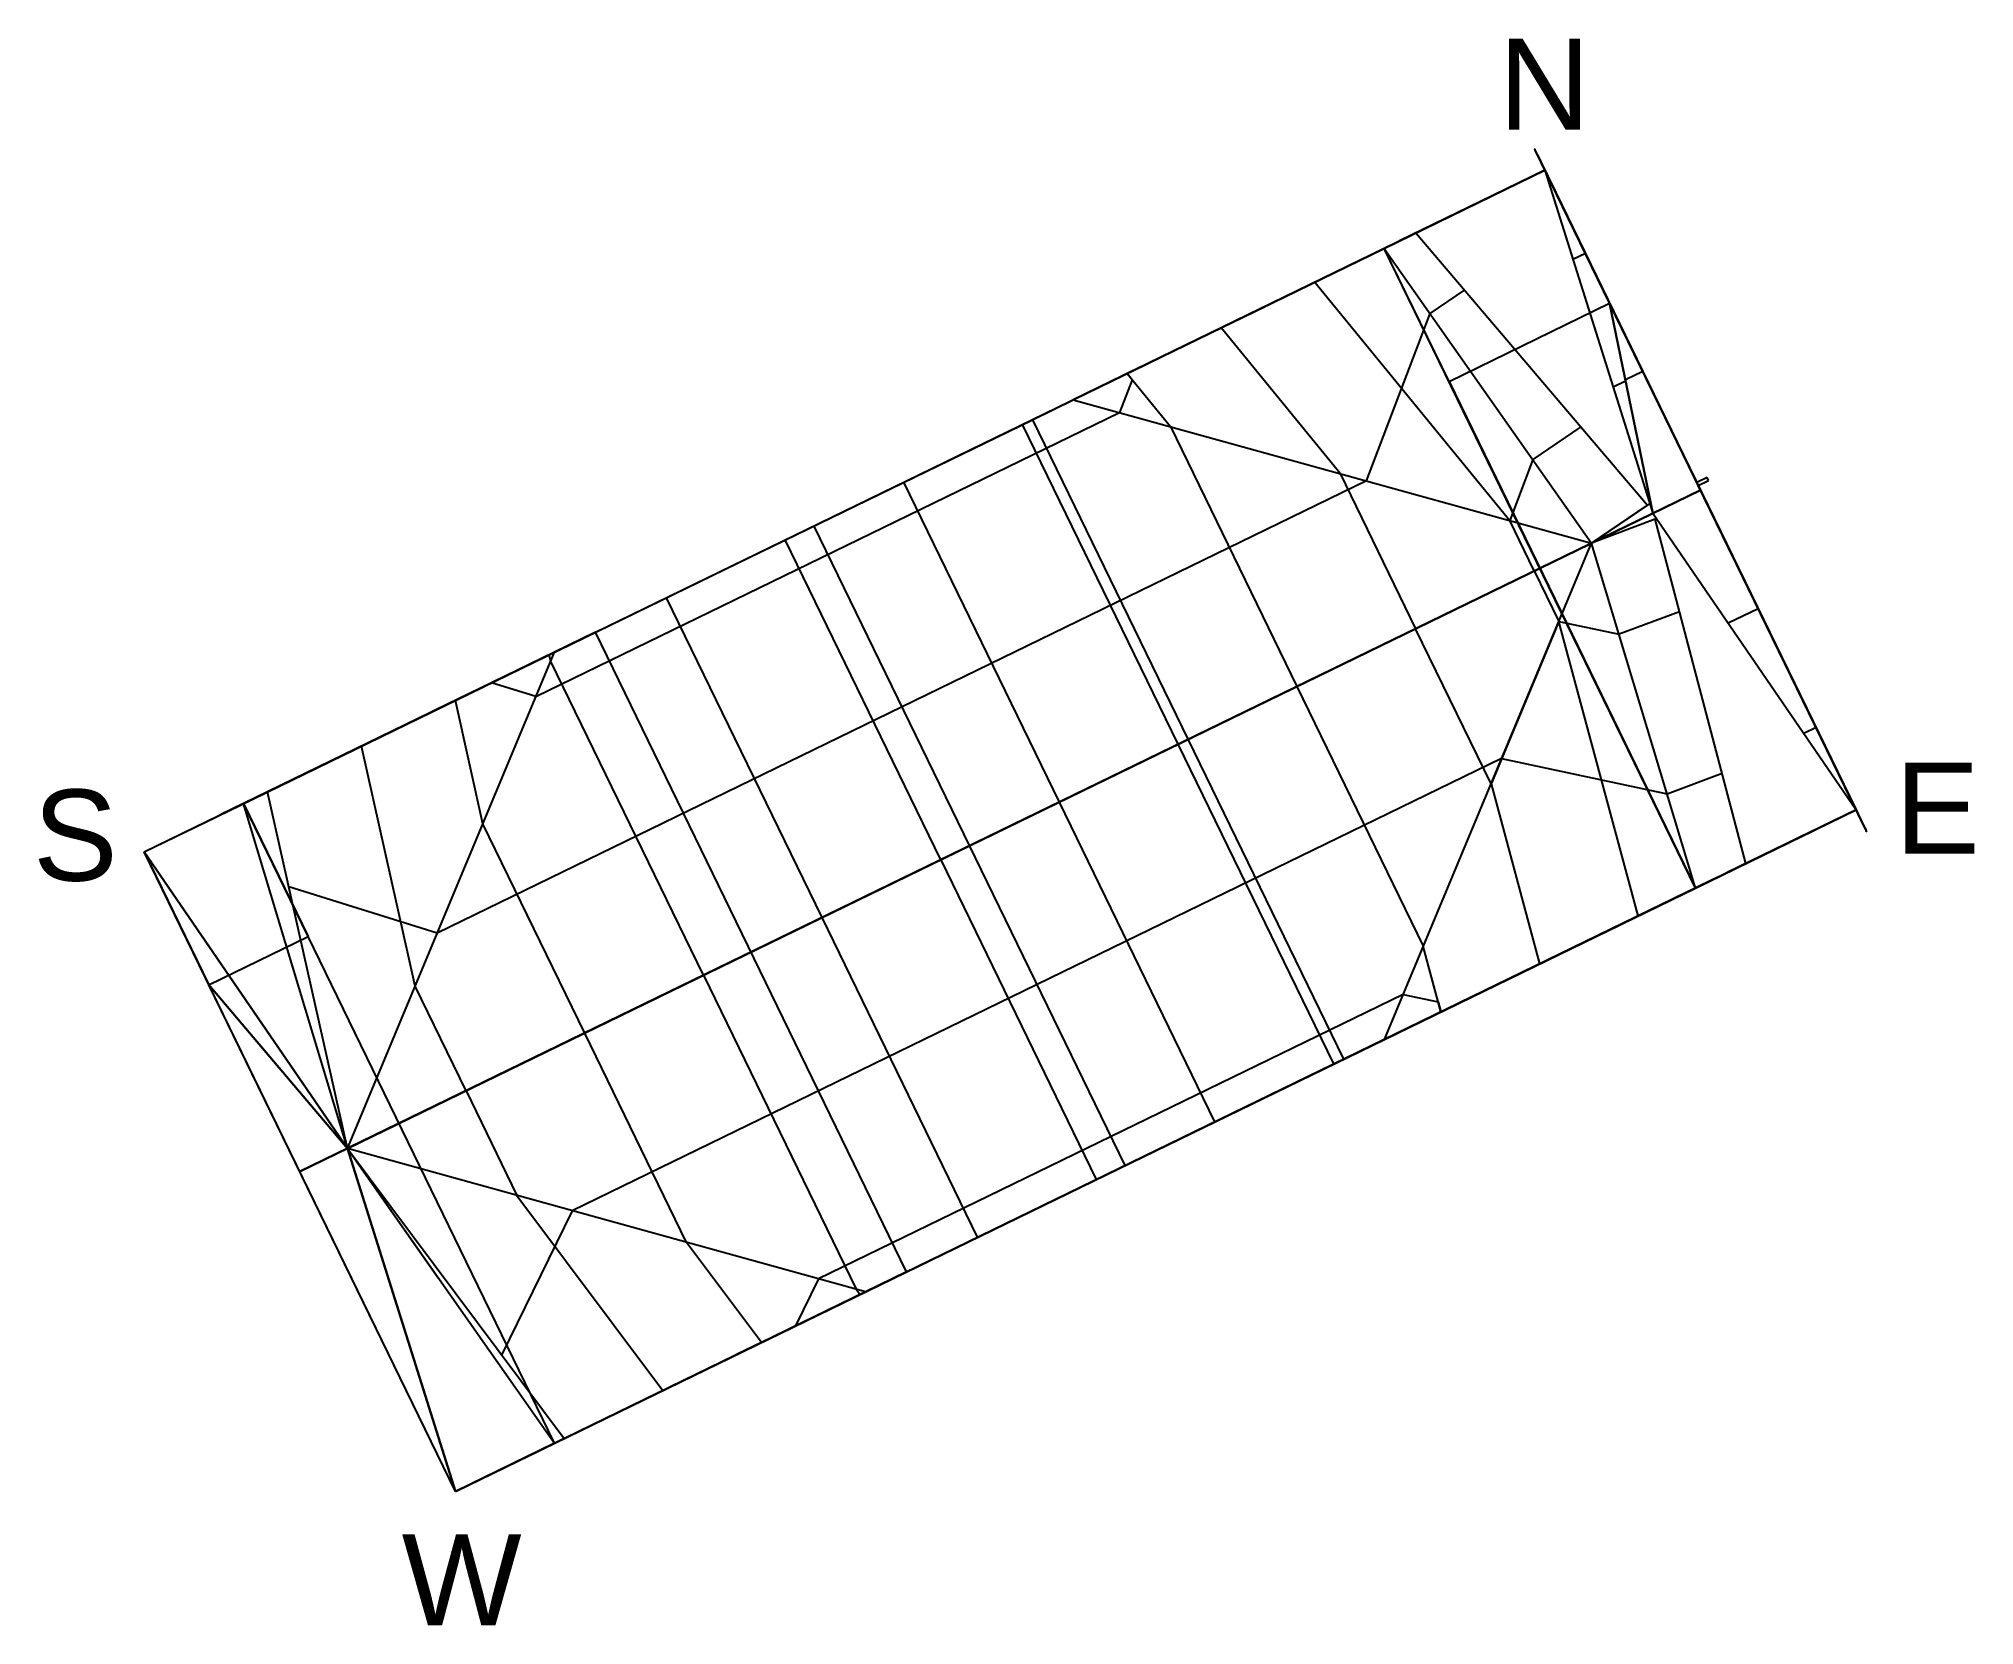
# Model space of a CAD drawing. Header units: millimetres. Extents: x -1597 to 104, y -716 to 678.
import ezdxf

# ---------------------------------------------------------------- set-up
doc = ezdxf.new("R2010")
doc.units = ezdxf.units.MM
for name, color, linetype in [('+barierki', 35, 'Continuous'), ('+bryła6', 122, 'Continuous'), ('+człowiek na coppingu', 50, 'Continuous'), ('+kalenica główna', 70, 'Continuous'), ('+kalenice2', 130, 'Continuous'), ('+linia_bryly_rampy', 254, 'Continuous'), ('+linki stalowe', 251, 'Continuous'), ('+literki narożników', 7, 'Continuous'), ('+maszty', 15, 'Continuous')]:
    doc.layers.add(name, color=color, linetype=linetype)
for name, color, linetype, transparency in [('+obecna przycieta szmata', 211, 'Continuous', 0.6), ('+szwy5.e', 170, 'Continuous', 0.6), ('+szwy5.n', 170, 'Continuous', 0.6), ('+szwy5.s', 170, 'Continuous', 0.6)]:
    doc.layers.add(name, color=color, linetype=linetype, transparency=transparency)
doc.styles.get("Standard").update_dxf_attribs({"font": 'arial.ttf'})

msp = doc.modelspace()

# ---------------------------------------------------------------- linework, layer by layer
at = {"layer": '+barierki'}
for p, q in [((-273.4, 562, 409), (-273.4, 562, 509)), ((-273.4, 562, 509), (-216.6, 445.1, 509)), ((0, 0, 471), (-216.6, 445.1, 471)), ((-216.6, 445.1, 471), (-216.6, 445.1, 366)), ((-216.6, 445.1, 509), (-216.6, 445.1, 471)), ((0, 0, 366), (0, 0, 471)), ((0, 0, 366), (-113.3, -55.1, 366)), ((-1504.5, -36.9, 409), (-1504.5, -36.9, 509)), ((-1504.5, -36.9, 509), (-1447.6, -153.8, 509)), ((-1231, -599, 471), (-1447.6, -153.8, 471)), ((-1447.6, -153.8, 471), (-1447.6, -153.8, 366)), ((-1447.6, -153.8, 509), (-1447.6, -153.8, 471)), ((-1163.6, -566.1, 366), (-1231, -599, 471)), ((-1231, -599, 366), (-1168.1, -568.3, 366)), ((-1231, -599, 466), (-1168.1, -568.3, 366)), ((-1168.1, -568.3, 366), (-1163.6, -566.1, 366)), ((-1231, -599, 366), (-1231, -599, 471))]:
    msp.add_line(p, q, dxfattribs=at)
at = {"layer": '+barierki', "transparency": 33554687, "extrusion": (0.899213, 0.43751, 3.48731e-16)}
for p, q in [((-271.5, 558, 409), (-271.5, 558, 509)), ((-216.6, 445.1, 409), (-218.3, 448.7, 409)), ((-218.3, 448.7, 409), (-218.3, 448.7, 509)), ((-131, 292.1, 366), (-140, 287.7, 366)), ((-138.7, 285.1, 366), (-129.7, 289.4, 366)), ((-129.7, 289.4, 366), (-131, 292.1, 366)), ((-140, 287.7, 366), (-138.7, 285.1, 366))]:
    msp.add_line(p, q, dxfattribs=at)
at = {"layer": '+barierki', "transparency": 33554687, "extrusion": (-0.899213, -0.43751, -8.71828e-17)}
for p, q in [((-106.8, 219.4, 366), (-106.8, 219.4, 471)), ((-105, 215.8, 366), (-105, 215.8, 471)), ((-1.8, 3.6, 366), (-1.8, 3.6, 471))]:
    msp.add_line(p, q, dxfattribs=at)
at = {"layer": '+barierki', "transparency": 33554687}
msp.add_line((-113.3, -55.1, 366), (0, 0, 471), dxfattribs=at)
at = {"layer": '+barierki', "transparency": 33554526}
for p, q in [((0, 0, 471), (-54, -26.3, 471)), ((-54, -26.3, 471), (-113.3, -55.1, 366))]:
    msp.add_line(p, q, dxfattribs=at)
at = {"layer": '+barierki', "transparency": 33554534}
msp.add_line((-54, -26.3, 471), (-54, -26.3, 366), dxfattribs=at)
at = {"layer": '+bryła6', "transparency": 33554687}
for p, q in [((-414.6, 493.3, 409), (-273.4, 562, 409)), ((-273.4, 562, 409), (-178.5, 260.7, 688)), ((-216.6, 445.1, 409), (-273.4, 562, 409)), ((-1417.2, 5.5), (-414.6, 493.3)), ((-414.6, 493.3, 409), (-688, 360.3)), ((-414.6, 493.3), (-414.6, 493.3, 409)), ((-414.6, 493.3, 409), (-232.5, 234.4, 688)), ((-178.5, 260.7, 688), (-216.6, 445.1, 409)), ((-216.6, 445.1, 409), (-216.6, 445.1, 366)), ((-216.6, 445.1, 366), (-178.5, 260.7, 688)), ((-216.6, 445.1, 366), (0, 0, 366)), ((-723.9, 342.8), (-688, 360.3)), ((-688, 360.3), (-232.5, 234.4, 688)), ((-414.5, -201.7), (-232.5, 234.4, 688)), ((-1107.9, 156), (-1143.9, 138.5)), ((-1143.9, 138.5), (-1417.2, 5.5, 409)), ((-1325.9, -297.6, 688), (-1143.9, 138.5)), ((-1504.5, -36.9, 409), (-1417.2, 5.5, 409)), ((-1417.2, 5.5, 409), (-1417.2, 5.5)), ((-1325.9, -297.6, 688), (-1417.2, 5.5, 409)), ((-1504.5, -36.9, 409), (-1447.6, -153.8, 409)), ((-1504.5, -36.9, 409), (-1325.9, -297.6, 688)), ((-414.5, -201.7), (-141.2, -68.7, 366)), ((-1231, -599, 366), (-1447.6, -153.8, 366)), ((-1447.6, -153.8, 409), (-1447.6, -153.8, 366)), ((-1447.6, -153.8, 366), (-1325.9, -297.6, 688)), ((-1325.9, -297.6, 688), (-1447.6, -153.8, 409)), ((-1231, -599, 366), (-1325.9, -297.6, 688)), ((-1325.9, -297.6, 688), (-1143.8, -556.5, 366)), ((-870.4, -423.5), (-1325.9, -297.6, 688)), ((-834.5, -406), (-870.4, -423.5)), ((-1143.8, -556.5, 366), (-870.4, -423.5)), ((-1231, -599, 366), (-1143.8, -556.5, 366))]:
    msp.add_line(p, q, dxfattribs=at)
at = {"layer": '+bryła6', "transparency": 33554687, "extrusion": (0.294816, -0.605934, 0.738869)}
for p, q in [((-232.5, 234.4, 688), (-178.5, 260.7, 688)), ((-1325.9, -297.6, 688), (-232.5, 234.4, 688)), ((-141.2, -68.7, 366), (-232.5, 234.4, 688)), ((0, 0, 366), (-141.2, -68.7, 366)), ((-141.2, -68.7, 366), (-141.2, -68.7)), ((-1143.8, -556.5), (-1143.8, -556.5, 366))]:
    msp.add_line(p, q, dxfattribs=at)
at = {"layer": '+bryła6', "transparency": 33554687, "extrusion": (0.313963, -0.645288, 0.696442)}
msp.add_line((-178.5, 260.7, 688), (0, 0, 366), dxfattribs=at)
at = {"layer": '+bryła6', "transparency": 33554687, "extrusion": (-0.43751, 0.899213, 7.82319e-13)}
for p, q in [((-141.2, -68.7), (-414.5, -201.7)), ((-870.4, -423.5), (-1157.3, -563.1))]:
    msp.add_line(p, q, dxfattribs=at)
at = {"layer": '+bryła6', "transparency": 33554687, "extrusion": (0.398344, -0.818716, 0.413554)}
msp.add_line((-870.4, -423.5), (-414.5, -201.7), dxfattribs=at)
at = {"layer": '+człowiek na coppingu'}
for p, q in [((-1417.2, 5.5, 409), (-1417.2, 5.5, 599)), ((-1417.2, 5.5, 599), (-1360.4, -111.4, 599)), ((-1143.8, -556.5, 556), (-1360.4, -111.4, 556)), ((-1143.8, -556.5, 366), (-1143.8, -556.5, 556))]:
    msp.add_line(p, q, dxfattribs=at)
at = {"layer": '+człowiek na coppingu', "transparency": 33554687}
msp.add_line((-1360.4, -111.4, 599), (-1360.4, -111.4, 556), dxfattribs=at)
at = {"layer": '+kalenica główna'}
for p, q in [((-136.7, 281, 688), (-1367.7, -317.9, 688)), ((-1325.9, -297.6, 688), (-178.5, 260.7, 688))]:
    msp.add_line(p, q, dxfattribs=at)
at = {"layer": '+kalenica główna', "transparency": 33554687, "extrusion": (0.313963, -0.645288, 0.696442)}
msp.add_line((-232.5, 234.4, 688), (-178.5, 260.7, 688), dxfattribs=at)
at = {"layer": '+kalenice2', "transparency": 33554687, "extrusion": (0.899213, 0.43751, 1.8341e-17)}
for p, q in [((-273.4, 562, 571), (-268.9, 552.6, 572.2)), ((-268.9, 552.6, 572.2), (-273.4, 562, 409)), ((-268.9, 552.6, 572.2), (-136.7, 281, 700)), ((0, 0, 571), (-136.7, 281, 700)), ((-4.6, 9.4, 572.2), (-136.7, 281, 700)), ((0, 0, 571), (-4.6, 9.4, 572.2)), ((-4.6, 9.4, 572.2), (0, 0, 366))]:
    msp.add_line(p, q, dxfattribs=at)
at = {"layer": '+kalenice2', "transparency": 33554610, "extrusion": (0.899213, 0.43751, 1.8341e-17)}
for p, q in [((-266.1, 547, 558.3), (-273.4, 562)), ((-136.7, 281, 700), (-266.1, 547, 558.3)), ((-136.7, 281, 700), (-7.3, 15, 558.3)), ((-7.3, 15, 558.3), (0, 0))]:
    msp.add_line(p, q, dxfattribs=at)
at = {"layer": '+kalenice2', "transparency": 33554687, "extrusion": (0.291378, -0.598869, -0.745959)}
msp.add_line((-374.4, 436.2, 470.6), (-344.1, 456.7, 465.9), dxfattribs=at)
at = {"layer": '+kalenice2', "transparency": 33554687, "extrusion": (-0.832904, 0.010342, 0.55332)}
msp.add_line((-430.2, 289.1, 389.4), (-374.4, 436.2, 470.6), dxfattribs=at)
at = {"layer": '+kalenice2', "transparency": 33554687, "extrusion": (-0.398344, 0.818716, 0.413554)}
msp.add_line((-430.2, 289.1, 389.4), (-1246.9, -108.3, 389.4), dxfattribs=at)
at = {"layer": '+kalenice2', "transparency": 33554687, "extrusion": (0.398344, -0.818716, 0.413554)}
msp.add_line((-311.5, 45.1, 389.4), (-1128.2, -352.3, 389.4), dxfattribs=at)
at = {"layer": '+kalenice2', "transparency": 33554687, "extrusion": (0.404057, 0.720478, -0.563604)}
msp.add_line((-311.5, 45.1, 389.4), (-166.1, 14.2, 454), dxfattribs=at)
at = {"layer": '+kalenice2', "transparency": 33554687, "extrusion": (0.313963, -0.645288, 0.696442)}
msp.add_line((-166.1, 14.2, 454), (-117.8, 32.2, 448.9), dxfattribs=at)
at = {"layer": '+kalenice2', "transparency": 33554687, "extrusion": (-0.505906, -0.661737, -0.55332)}
msp.add_line((-1246.9, -108.3, 389.4), (-1377.4, -67.5, 459.9), dxfattribs=at)
at = {"layer": '+kalenice2', "transparency": 33554687, "extrusion": (-0.816265, 0.126733, -0.563604)}
msp.add_line((-1128.2, -352.3, 389.4), (-1190.3, -479, 450.8), dxfattribs=at)
at = {"layer": '+kalenice2', "transparency": 33554610, "extrusion": (0.899213, 0.43751, 1.8341e-17)}
for centre in [(625, 571), (0, 571)]:
    msp.add_circle(centre, 21, dxfattribs=at)
at = {"layer": '+kalenice2', "transparency": 33554687, "extrusion": (0.899213, 0.43751, 1.8341e-17)}
for centre in [(625, 571), (0, 571)]:
    msp.add_circle(centre, 10.5, dxfattribs=at)
at = {"layer": '+linia_bryly_rampy'}
for p, q in [((-414.6, 493.3), (-273.4, 562)), ((-273.4, 562, 409), (-414.6, 493.3, 409)), ((0, 0), (-273.4, 562)), ((-273.4, 562), (-273.4, 562, 409)), ((-216.6, 445.1, 409), (-273.4, 562, 409)), ((-1417.2, 5.5), (-414.6, 493.3)), ((-141.2, -68.7), (-414.6, 493.3)), ((-357.7, 376.4, 409), (-414.6, 493.3, 409)), ((-414.6, 493.3, 409), (-414.6, 493.3)), ((-357.7, 376.4, 409), (-216.6, 445.1, 409)), ((-216.6, 445.1), (-216.6, 445.1, 370)), ((-216.6, 445.1, 366), (0, 0, 366)), ((-216.6, 445.1, 409), (-216.6, 445.1, 366)), ((-357.7, 376.4), (-357.7, 376.4, 370)), ((-357.7, 376.4, 366), (-141.2, -68.7, 366)), ((-357.7, 376.4, 366), (-357.7, 376.4, 409)), ((-1107.9, 156), (-723.9, 342.8)), ((-723.9, 342.8), (-450.5, -219.2)), ((-915.9, 249.4), (-642.5, -312.6)), ((-834.5, -406), (-1107.9, 156)), ((-1504.5, -36.9), (-1417.2, 5.5)), ((-1504.5, -36.9, 366), (-1417.2, 5.5, 366)), ((-1504.5, -36.9, 409), (-1417.2, 5.5, 409)), ((-1143.8, -556.5, 366), (-1417.2, 5.5, 366)), ((-1417.2, 5.5), (-1417.2, 5.5, 366)), ((-1143.8, -556.5), (-1417.2, 5.5)), ((-1417.2, 5.5, 409), (-1417.2, 5.5, 366)), ((-1360.4, -111.4, 409), (-1417.2, 5.5, 409)), ((0, 0), (-141.2, -68.7)), ((0, 0, 366), (0, 0)), ((-141.2, -68.7, 366), (0, 0, 366)), ((-1231, -599), (-1504.5, -36.9)), ((-1231, -599, 366), (-1504.5, -36.9, 366)), ((-1504.5, -36.9, 366), (-1504.5, -36.9)), ((-1504.5, -36.9, 366), (-1504.5, -36.9, 409)), ((-1504.5, -36.9, 409), (-1447.6, -153.8, 409)), ((-1143.8, -556.5), (-141.2, -68.7)), ((-141.2, -68.7), (-141.2, -68.7, 366)), ((-1447.6, -153.8, 366), (-1360.4, -111.4, 366)), ((-1447.6, -153.8, 409), (-1360.4, -111.4, 409)), ((-1360.4, -111.4, 366), (-1360.4, -111.4, 409)), ((-1447.6, -153.8, 409), (-1447.6, -153.8, 366)), ((-1447.6, -153.8, 366), (-1447.6, -153.8)), ((-834.5, -406), (-450.5, -219.2)), ((-1143.8, -556.5), (-1231, -599)), ((-1231, -599, 366), (-1143.8, -556.5, 366)), ((-1143.8, -556.5, 366), (-1143.8, -556.5, -4)), ((-1231, -599), (-1231, -599, 366))]:
    msp.add_line(p, q, dxfattribs=at)
at = {"layer": '+linki stalowe'}
for p, q in [((-1504.5, -36.9, 571), (-273.4, 562, 571)), ((-1367.7, -317.9, 700), (-136.7, 281, 700)), ((-1231, -599, 571), (0, 0, 571))]:
    msp.add_line(p, q, dxfattribs=at)
at = {"layer": '+maszty', "transparency": 33554687}
for p, q in [((-273.4, 562, 366), (-273.4, 562, 576)), ((-136.7, 281, 366), (-136.7, 281, 700)), ((0, 0, 366), (0, 0, 575.5)), ((-1504.5, -36.9, 366), (-1504.5, -36.9, 576)), ((-1367.7, -317.9, 366), (-1367.7, -317.9, 700)), ((-1231, -599, 366), (-1231, -599, 575.5))]:
    msp.add_line(p, q, dxfattribs=at)
at = {"layer": '+maszty'}
for p, q in [((-136.7, 281), (-136.7, 281, 366)), ((-1367.7, -317.9, 366), (-1367.7, -317.9, -4))]:
    msp.add_line(p, q, dxfattribs=at)
at = {"layer": '+obecna przycieta szmata', "transparency": 33554687, "extrusion": (0.43751, -0.899213, 2.26548e-11)}
for p, q in [((-635.2, 386, 43.1), (-401.1, 499.9, 100)), ((-636.3, 377.9, 77.5), (-647.2, 349, 61.6)), ((-635.2, 386, 43.1), (-640.7, 383.3, 70.8)), ((-636.3, 377.9, 77.5), (-640.7, 383.3, 70.8))]:
    msp.add_line(p, q, dxfattribs=at)
at = {"layer": '+obecna przycieta szmata', "transparency": 33554687, "extrusion": (-0.398344, 0.818716, 0.413554)}
msp.add_line((-1160.2, 99.5, 61.6), (-647.2, 349, 61.6), dxfattribs=at)
at = {"layer": '+obecna przycieta szmata', "transparency": 33554687, "extrusion": (0.291378, -0.598869, -0.745959)}
msp.add_line((-232.5, 234.4, 688), (-183.2, 267.8, 680.4), dxfattribs=at)
at = {"layer": '+obecna przycieta szmata', "transparency": 33554687, "extrusion": (-0.43751, 0.899213, -3.85941e-14)}
for p, q in [((-1199.1, 111.6, 82.7), (-1238.5, 92.5, 92.2)), ((-1430.7, -1.1, 84.6), (-1248.7, 87.5, 40.4)), ((-1238.5, 92.5, 92.2), (-1248.7, 87.5, 40.4))]:
    msp.add_line(p, q, dxfattribs=at)
at = {"layer": '+obecna przycieta szmata', "transparency": 33554687, "extrusion": (-0.505906, -0.661737, -0.55332)}
msp.add_line((-1160.2, 99.5, 61.6), (-1199.1, 111.6, 82.7), dxfattribs=at)
at = {"layer": '+obecna przycieta szmata', "transparency": 33554687, "extrusion": (-0.43751, 0.899213, -2.91711e-14)}
for q in [(-127.7, -62.1, 111.9), (-364.8, -177.5, 66.5)]:
    msp.add_line((-364.2, -177.2, 62.9), q, dxfattribs=at)
at = {"layer": '+obecna przycieta szmata', "transparency": 33554687, "extrusion": (0.398344, -0.818716, 0.413554)}
msp.add_line((-398, -162.1, 62.5), (-911.8, -412.1, 62.5), dxfattribs=at)
at = {"layer": '+obecna przycieta szmata', "transparency": 33554687, "extrusion": (0.404057, 0.720478, -0.563604)}
for p, q in [((-398, -162.1, 62.5), (-367.2, -168.6, 76.2)), ((-367.2, -168.6, 76.2), (-364.8, -177.5, 66.5))]:
    msp.add_line(p, q, dxfattribs=at)
at = {"layer": '+obecna przycieta szmata', "transparency": 33554687, "extrusion": (-0.816265, 0.126733, -0.563604)}
msp.add_line((-911.8, -412.1, 62.5), (-932.1, -453.5, 82.6), dxfattribs=at)
at = {"layer": '+obecna przycieta szmata', "transparency": 33554687, "extrusion": (0.43751, -0.899213, -2.12814e-11)}
for p, q in [((-932.1, -453.5, 82.6), (-967.6, -470.8, 89.9)), ((-978.4, -476.1, 25), (-1157.3, -563.1, 62)), ((-967.6, -470.8, 89.9), (-978.4, -476.1, 25))]:
    msp.add_line(p, q, dxfattribs=at)
at = {"layer": '+szwy5.e', "transparency": 33554687, "extrusion": (0.899213, 0.43751, 3.48731e-16)}
for p, q in [((-273.4, 562, 409), (-178.5, 260.7, 688)), ((-218.3, 448.7, 409), (-271.5, 558, 409)), ((-140, 287.7, 366), (-216.6, 445.1, 366)), ((-106.8, 219.4, 366), (-138.7, 285.1, 366)), ((-178.5, 260.7, 688), (0, 0, 366))]:
    msp.add_line(p, q, dxfattribs=at)
at = {"layer": '+szwy5.e', "transparency": 33554687, "extrusion": (0.886979, 0.431557, 0.164399)}
for p, q in [((-237.9, 488.9, 409), (-248.8, 483.6, 481.5)), ((-213.5, 371.8, 585.1), (-202.6, 377.1, 511.8)), ((-202.6, 377.1, 511.8), (-202.7, 377.9, 483.3))]:
    msp.add_line(p, q, dxfattribs=at)
at = {"layer": '+szwy5.e', "transparency": 33554687, "extrusion": (-0.889981, -0.433018, -0.142927)}
for p, q in [((-187.5, 385.3, 366), (-202.7, 377.9, 483.3)), ((-86, 176.7, 366), (-112.3, 163.9, 568.5)), ((-35.2, 72.4, 366), (-46, 67.1, 448.9))]:
    msp.add_line(p, q, dxfattribs=at)
at = {"layer": '+szwy5.e', "transparency": 33554687, "extrusion": (0.890311, 0.433179, 0.140365)}
for p, q in [((-178.5, 260.7, 688), (-136.7, 281, 366)), ((-1.8, 3.6, 366), (-105, 215.8, 366))]:
    msp.add_line(p, q, dxfattribs=at)
at = {"layer": '+szwy5.n', "transparency": 33554687, "extrusion": (0.291378, -0.598869, -0.745959)}
for p, q in [((-386.8, 506.9, 409), (-273.4, 562, 409)), ((-273.4, 562, 409), (-178.5, 260.7, 688)), ((-386.8, 506.9, 409), (-241.8, 336.5, 602.4)), ((-181.2, 269.2, 680.1), (-183.2, 267.8, 680.4))]:
    msp.add_line(p, q, dxfattribs=at)
at = {"layer": '+szwy5.n', "transparency": 33554687, "extrusion": (0.294816, -0.605934, -0.738869)}
msp.add_line((-386.7, 506.9, 409), (-273.4, 562, 409), dxfattribs=at)
at = {"layer": '+szwy5.n', "transparency": 33554687}
for p, q in [((-273.4, 562, 389), (-386.7, 506.9, 389)), ((-273.4, 562, 409), (-273.4, 562, 389)), ((-1430.7, -1.1, -4), (-401.1, 499.9, -4)), ((-414.6, 493.3, 409), (-401.1, 499.9, 409)), ((-394.8, 502.9, 389), (-401.1, 499.9, 389)), ((-401.1, 499.9, 409), (-401.1, 499.9, -4)), ((-394.8, 502.9, 409), (-394.8, 502.9, 389)), ((-386.7, 506.9, 389), (-386.7, 506.9, 409)), ((-732.5, 338.7), (-732.5, 338.7, -4)), ((-836.8, 287.9), (-836.8, 287.9, -4)), ((-941.1, 237.2), (-941.1, 237.2, -4)), ((-1045.4, 186.4), (-1045.4, 186.4, -4)), ((-1504.5, -36.9, 409), (-1417.2, 5.5, 409)), ((-1417.2, 5.5, 409), (-1437, -4.1, 409)), ((-1504.5, -36.9, 389), (-1441.5, -6.3, 389)), ((-1441.5, -6.3, 389), (-1441.5, -6.3, 409)), ((-1437, -4.1, 389), (-1430.7, -1.1, 389)), ((-1437, -4.1, 409), (-1437, -4.1, 389)), ((-1430.7, -1.1, 409), (-1430.7, -1.1, -4)), ((-1325.9, -297.6, 688), (-1504.5, -36.9, 409)), ((-1504.5, -36.9, 409), (-1504.5, -36.9, 389))]:
    msp.add_line(p, q, dxfattribs=at)
at = {"layer": '+szwy5.n', "transparency": 33554559, "extrusion": (0.43751, -0.899213, 6.33074e-12)}
for q in [(-401.1, 499.9, -4), (-382.9, 508.8, 389)]:
    msp.add_line((-310, 544.2, 18.1), q, dxfattribs=at)
at = {"layer": '+szwy5.n', "transparency": 33554687, "extrusion": (0.43751, -0.899213, -2.09832e-14)}
for p, q in [((-475.6, 463.6, 317.7), (-412.5, 494.4, -4)), ((-558.1, 423.5, 194.3), (-519.2, 442.4, -4)), ((-640.7, 383.3, 70.8), (-626, 390.5, -4))]:
    msp.add_line(p, q, dxfattribs=at)
at = {"layer": '+szwy5.n', "transparency": 33554687, "extrusion": (0.832904, -0.010342, -0.55332)}
for p, q in [((-475.6, 463.6, 317.7), (-304.4, 254.3, 579.3)), ((-453.5, 295.5, 354.2), (-558.1, 423.5, 194.3)), ((-640.7, 383.3, 70.8), (-602.5, 336.7, 129.1))]:
    msp.add_line(p, q, dxfattribs=at)
at = {"layer": '+szwy5.n', "transparency": 33554687, "extrusion": (0.399317, -0.820715, -0.408624)}
for p, q in [((-595.8, 57.7, 688), (-732.5, 338.7)), ((-700.1, 6.9, 688), (-836.8, 287.9)), ((-804.4, -43.8, 688), (-941.1, 237.2)), ((-908.7, -94.6, 688), (-1045.4, 186.4))]:
    msp.add_line(p, q, dxfattribs=at)
at = {"layer": '+szwy5.n', "transparency": 33554687, "extrusion": (0.398344, -0.818716, -0.413554)}
for p, q in [((-602.5, 336.7, 129.1), (-491.5, 108.4, 688)), ((-453.5, 295.5, 354.2), (-387.2, 159.2, 688)), ((-282.8, 209.9, 688), (-304.4, 254.3, 579.3))]:
    msp.add_line(p, q, dxfattribs=at)
at = {"layer": '+szwy5.n', "transparency": 33554559, "extrusion": (0.291378, -0.598869, -0.745959)}
msp.add_line((-241.8, 336.5, 602.4), (-284.1, 307.8, 608.9), dxfattribs=at)
at = {"layer": '+szwy5.n', "transparency": 33554687, "extrusion": (-0.291378, 0.598869, 0.745959)}
for p, q in [((-241.8, 336.5, 602.4), (-183.2, 267.8, 680.4)), ((-183.2, 267.8, 680.4), (-232.5, 234.4, 688))]:
    msp.add_line(p, q, dxfattribs=at)
at = {"layer": '+szwy5.n', "transparency": 33554559, "extrusion": (0.832904, -0.010342, -0.55332)}
msp.add_line((-284.1, 307.8, 608.9), (-304.4, 254.3, 579.3), dxfattribs=at)
at = {"layer": '+szwy5.n', "transparency": 33554687, "extrusion": (0.43751, -0.899213, -5.43135e-13)}
for p, q in [((-1148.5, 136.2, 6.9), (-1150.7, 135.2, -4)), ((-1231, 96.1, 130.4), (-1257.4, 83.3, -4)), ((-1313.6, 55.9, 253.9), (-1364.2, 31.3, -4)), ((-1396.1, 15.8, 377.3), (-1430.7, -1.1, 200.8)), ((-1417.2, 5.5, 409), (-1430.7, -1.1, 409))]:
    msp.add_line(p, q, dxfattribs=at)
at = {"layer": '+szwy5.n', "transparency": 33554687, "extrusion": (-0.505906, -0.661737, -0.55332)}
for p, q in [((-1147.2, 130.5, 12.6), (-1148.5, 136.2, 6.9)), ((-1013, -145.3, 688), (-1147.2, 130.5, 12.6)), ((-1206.8, -12.2, 237.7), (-1231, 96.1, 130.4)), ((-1266.4, -154.9, 462.9), (-1313.6, 55.9, 253.9)), ((-1325.9, -297.6, 688), (-1396.1, 15.8, 377.3)), ((-1117.3, -196.1, 688), (-1206.8, -12.2, 237.7)), ((-1221.6, -246.9, 688), (-1266.4, -154.9, 462.9))]:
    msp.add_line(p, q, dxfattribs=at)
at = {"layer": '+szwy5.n', "transparency": 33554559, "extrusion": (0.43751, -0.899213, -5.43135e-13)}
for q in [(-1430.7, -1.1, 200.8), (-1430.7, -1.1, -4)]:
    msp.add_line((-1469.1, -19.7, 5.3), q, dxfattribs=at)
at = {"layer": '+szwy5.s', "transparency": 33554687, "extrusion": (0.313963, -0.645288, 0.696442)}
for p, q in [((-176.5, 255.3, 682.1), (-232.5, 234.4, 688)), ((-176.5, 255.3, 682.1), (-175.2, 255.8, 682)), ((-97, -47.2, 366), (-176.5, 255.3, 682.1))]:
    msp.add_line(p, q, dxfattribs=at)
at = {"layer": '+szwy5.s', "transparency": 33554687}
msp.add_line((-178.5, 260.7, 688), (0, 0, 366), dxfattribs=at)
at = {"layer": '+szwy5.s', "transparency": 33554687, "extrusion": (0.43751, -0.899213, -1.79594e-11)}
for p, q in [((-282.8, 209.9, 688), (-261.2, 165.5, 579.3)), ((-320.8, 22.8, 354.2), (-387.2, 159.2, 688)), ((-491.5, 108.4, 688), (-380.4, -119.9, 129.1)), ((-1135.4, -552.4, 354.7), (-1157.3, -563.1, 223.6))]:
    msp.add_line(p, q, dxfattribs=at)
at = {"layer": '+szwy5.s', "transparency": 33554559, "extrusion": (0.313963, -0.645288, 0.696442)}
msp.add_line((-155.2, 174.1, 597.3), (-208.3, 154.3, 602.9), dxfattribs=at)
at = {"layer": '+szwy5.s', "transparency": 33554687, "extrusion": (-0.398344, 0.818716, -0.413554)}
for p, q in [((-261.2, 165.5, 579.3), (-320.8, 22.8, 354.2)), ((-459, -223.3), (-595.8, 57.7, 688)), ((-563.4, -274.1), (-700.1, 6.9, 688)), ((-804.4, -43.8, 688), (-667.7, -324.9)), ((-772, -375.6), (-908.7, -94.6, 688)), ((-1013, -145.3, 688), (-878.8, -421.2, 12.6)), ((-1027.8, -380, 237.7), (-1117.3, -196.1, 688)), ((-1221.6, -246.9, 688), (-1176.9, -338.8, 462.9))]:
    msp.add_line(p, q, dxfattribs=at)
at = {"layer": '+szwy5.s', "transparency": 33554687, "extrusion": (0.404057, 0.720478, -0.563604)}
for p, q in [((-191.5, -93.2, 298.7), (-261.2, 165.5, 579.3)), ((-320.8, 22.8, 354.2), (-278.2, -135.3, 182.6)), ((-364.8, -177.5, 66.5), (-380.4, -119.9, 129.1))]:
    msp.add_line(p, q, dxfattribs=at)
at = {"layer": '+szwy5.s', "transparency": 33554559, "extrusion": (-0.404057, -0.720478, 0.563604)}
for p, q in [((-261.2, 165.5, 579.3), (-208.3, 154.3, 602.9)), ((-93.3, -45.4, 346), (-37.8, -18.4, 14.5))]:
    msp.add_line(p, q, dxfattribs=at)
at = {"layer": '+szwy5.s', "transparency": 33554687, "extrusion": (0.43751, -0.899213, 1.02144e-11)}
for p, q in [((-127.7, -62.1, 366), (0, 0, 366)), ((0, 0, 346), (-113.3, -55.1, 346)), ((0, 0, 366), (0, 0, 346)), ((-121.4, -59.1, 346), (-127.7, -62.1, 346)), ((-121.4, -59.1, 366), (-121.4, -59.1, 346)), ((-113.3, -55.1, 346), (-113.3, -55.1, 366)), ((-1325.9, -297.6, 688), (-1231, -599, 366)), ((-1231, -599, 366), (-1143.8, -556.5, 366)), ((-1231, -599, 346), (-1168.1, -568.3, 346)), ((-1168.1, -568.3, 346), (-1168.1, -568.3, 366)), ((-1163.6, -566.1, 346), (-1157.3, -563.1, 346)), ((-1163.6, -566.1, 366), (-1163.6, -566.1, 346)), ((-1231, -599, 366), (-1231, -599, 346))]:
    msp.add_line(p, q, dxfattribs=at)
at = {"layer": '+szwy5.s', "transparency": 33554559, "extrusion": (-0.43751, 0.899213, -1.102e-11)}
msp.add_line((-127.7, -62.1, -4), (-37.8, -18.4, 14.5), dxfattribs=at)
at = {"layer": '+szwy5.s', "transparency": 33554687, "extrusion": (0.43751, -0.899213, 1.00693e-11)}
msp.add_line((-127.7, -62.1, -4), (-1157.3, -563.1, -4), dxfattribs=at)
at = {"layer": '+szwy5.s', "transparency": 33554687, "extrusion": (0.43751, -0.899213, 7.96365e-17)}
for p, q in [((-141.2, -68.7, 366), (-127.7, -62.1, 366)), ((-127.7, -62.1, 366), (-127.7, -62.1, -4))]:
    msp.add_line(p, q, dxfattribs=at)
at = {"layer": '+szwy5.s', "transparency": 33554687, "extrusion": (0.43751, -0.899213, -1.32823e-11)}
for p, q in [((-140.9, -68.5, -4), (-191.5, -93.2, 298.7)), ((-144.2, -70.2, 16), (-191.5, -93.2, 298.7)), ((-278.2, -135.3, 182.6), (-246.9, -120.2, -4)), ((-364.8, -177.5, 66.5), (-353, -171.8, -4))]:
    msp.add_line(p, q, dxfattribs=at)
at = {"layer": '+szwy5.s', "transparency": 33554687, "extrusion": (-0.43751, 0.899213, -1.102e-11)}
for p, q in [((-278.2, -135.3, 182.6), (-246.9, -120.2, -4)), ((-364.8, -177.5, 66.5), (-353, -171.8, -4))]:
    msp.add_line(p, q, dxfattribs=at)
at = {"layer": '+szwy5.s', "transparency": 33554687, "extrusion": (0.43751, -0.899213, -1.17055e-16)}
for p, q in [((-459, -223.3), (-459, -223.3, -4)), ((-563.4, -274.1), (-563.4, -274.1, -4)), ((-667.7, -324.9), (-667.7, -324.9, -4)), ((-772, -375.6), (-772, -375.6, -4))]:
    msp.add_line(p, q, dxfattribs=at)
at = {"layer": '+szwy5.s', "transparency": 33554687, "extrusion": (-0.399317, 0.820715, -0.408624)}
msp.add_line((-1325.9, -297.6, 688), (-1246, -411.2, 554.1), dxfattribs=at)
at = {"layer": '+szwy5.s', "transparency": 33554687, "extrusion": (-0.816265, 0.126733, -0.563604)}
for p, q in [((-1325.9, -297.6, 688), (-1135.4, -552.4, 354.7)), ((-1176.9, -338.8, 462.9), (-1048.7, -510.2, 238.6)), ((-962, -468.1, 122.6), (-1027.8, -380, 237.7)), ((-878.8, -421.2, 12.6), (-875.3, -425.9, 6.5))]:
    msp.add_line(p, q, dxfattribs=at)
at = {"layer": '+szwy5.s', "transparency": 33554687, "extrusion": (-0.43751, 0.899213, 8.04912e-16)}
for p, q in [((-877.1, -426.7, -4), (-875.3, -425.9, 6.5)), ((-962, -468.1, 122.6), (-983.2, -478.3, -4)), ((-1048.7, -510.2, 238.6), (-1089.2, -530, -4)), ((-1157.3, -563.1, 346), (-1157.3, -563.1, -4))]:
    msp.add_line(p, q, dxfattribs=at)
at = {"layer": '+szwy5.s', "transparency": 33554559, "extrusion": (0.43751, -0.899213, -1.79594e-11)}
for p, q in [((-1157.3, -563.1, -4), (-1194.1, -581, 3.6)), ((-1194.1, -581, 3.6), (-1157.3, -563.1, 223.6))]:
    msp.add_line(p, q, dxfattribs=at)

# ---------------------------------------------------------------- texts
at = {"layer": '+literki narożników'}
for s, p in [('N', (-314.3, 597.6)), ('E', (34.2, -38.4)), ('S', (-1602.2, -62.2)), ('W', (-1278.2, -716.5))]:
    msp.add_text(s, height=80, dxfattribs=at).set_placement(p)

doc.saveas('drawing.dxf')
